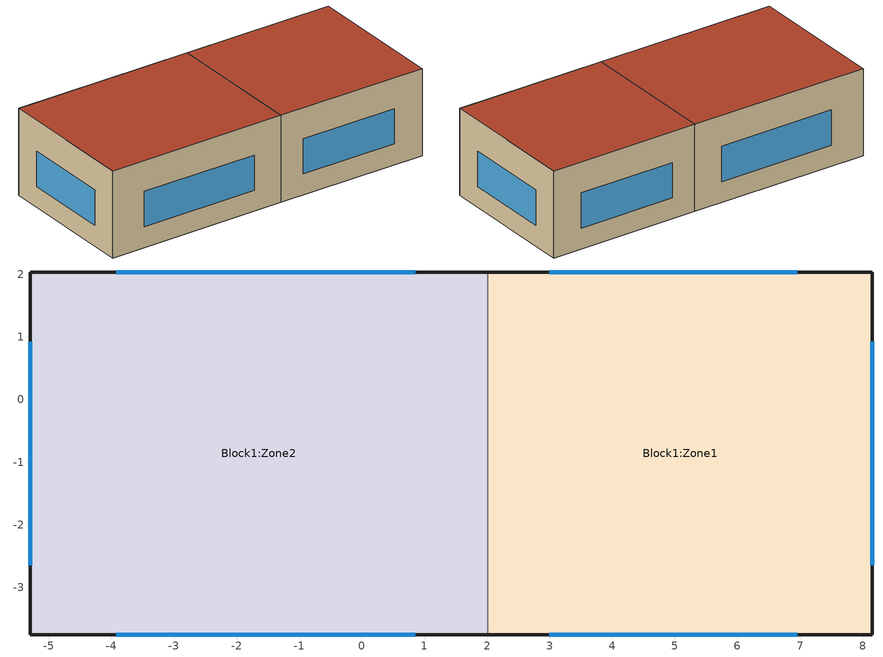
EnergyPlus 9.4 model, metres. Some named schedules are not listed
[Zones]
Block1:Zone2
 floor ground (Project ground floor): 2.01,-3.76 -5.3,-3.76 -5.3,2.04 2.01,2.04 z0
 wall outside (Project wall): 2.01,2.04 -5.3,2.04 -5.3,-3.76 2.01,-3.76 z0:3.5
 wall to Block1:Zone1 (Project partition): 2.01,-3.76 2.01,2.04 z0:3.5
 window (Project external glazing - 1001): 0.86,2.04 -3.92,2.04 / -5.3,0.92 -5.3,-2.65 / -3.92,-3.76 0.86,-3.76 z0.84:2.26
 roof outside (Project flat roof): -5.3,-3.76 2.01,-3.76 2.01,2.04 -5.3,2.04 z3.5
Block1:Zone1
 floor ground (Project ground floor): 8.16,-3.76 2.01,-3.76 2.01,2.04 8.16,2.04 z0
 wall outside (Project wall): 2.01,-3.76 8.16,-3.76 8.16,2.04 2.01,2.04 z0:3.5
 window (Project external glazing - 1001): 8.16,-2.65 8.16,0.92 / 6.96,2.04 3,2.04 / 3,-3.76 6.96,-3.76 z0.84:2.26
 roof outside (Project flat roof): 2.01,-3.76 8.16,-3.76 8.16,2.04 2.01,2.04 z3.5
[Site:Location]
Untitled (01-01:31-12)  (01-01:31-12): Latitude=40.45; Longitude=-3.55; Time Zone=1; Elevation {m}=582
[Site:GroundTemperature:BuildingSurface]
18, 18, 18, 18, 18, 18, 18, 18, 18, 18, 18, 18
[Site:GroundTemperature:Deep]
14, 14, 14, 14, 14, 14, 14, 14, 14, 14, 14, 14
[Site:GroundTemperature:Shallow]
14, 14, 14, 14, 14, 14, 14, 14, 14, 14, 14, 14
[Site:GroundTemperature:FCfactorMethod]
January FCfactorMethod ground temperature {C}=6.09; Februry FCfactorMethod ground temperature {C}=5.28; March FCfactorMethod ground temperature {C}=6.71; April FCfactorMethod ground temperature {C}=8.95; May FCfactorMethod ground temperature {C}=14.81; June FCfactorMethod ground temperature {C}=19.34; July FCfactorMethod ground temperature {C}=22.39; August FCfactorMethod ground temperature {C}=23.32; September FCfactorMethod ground temperature {C}=21.74; October FCfactorMethod ground temperature {C}=18.22; November FCfactorMethod ground temperature {C}=13.53; December FCfactorMethod ground temperature {C}=9.18
[Site:GroundReflectance]
0.2, 0.2, 0.2, 0.2, 0.2, 0.2, 0.2, 0.2, 0.2, 0.2, 0.2, 0.2
[Site:GroundReflectance:SnowModifier]
2, 2
[SizingPeriod:DesignDay] Day of Month=15; Humidity Condition Type=WetBulb; Barometric Pressure {N/M**2}=94525.9; Wind Direction {Degrees N=0, S=180}=0; Rain Indicator=No; Snow on ground indicator=No
Name | Month | Day Type -- used for schedules | Maximum Dry-Bulb Temperature {C} | Daily Dry-Bulb Temperature Range {C} | Wetbulb at Maximum Dry-Bulb{C} | Wind Speed {m/s} | Daylight Savings Time Indicator | Solar Model Indicator | Clearness {0.0 to 1.2} | Max Dry-Bulb {C} | Daily Temp Range {C} | Wet-Bulb at Max {C} | Wind Speed {M/Sec} | Clearness {0.0 to 1.2} - gives no sun (but does include long wave radiant heat exchange with sky)
Summer Design Day in Untitled (01-01:31-12) Jul | 7 | SummerDesignDay | 38.2 | 17.5 | 20.3 | 0 | Yes | ASHRAEClearSky | 0.98
Summer Design Day in Untitled (01-01:31-12) Aug | 8 | SummerDesignDay | 38 | 17.4 | 19.9 | 0 | Yes | ASHRAEClearSky | 0.98
Summer Design Day in Untitled (01-01:31-12) Sep | 9 | SummerDesignDay | 34.9 | 16.8 | 19.3 | 0 | Yes | ASHRAEClearSky | 0.98
Winter Design Day in Untitled (01-01:31-12) | 1 | WinterDesignDay |  |  |  |  | No |  |  | -4 | 0 | -4 | 11.6 | 0
[Building]
Building: North Axis=0; Terrain=Suburbs; Loads Convergence Tolerance=.04; Temperature Convergence Tolerance=.4; Solar Distribution=FullExterior; Maximum number of warmup days=25; Minimum number of warmup days=6
[Material:NoMass] Roughness=Rough; Thermal Emittance=0.9; Solar Absorptance=0.7; Visible Absorptance=0.7
Name | Resistance {m2-K/w}
3_RVAL_3 | .18
5_RVAL_2 | .15
[Construction]
Project ground floor: Urea Formaldehyde Foam_.1327, Cast Concrete_.1, Floor/Roof Screed_.07, Timber Flooring_.03
Project flat roof: Asphalt 1_.01, MW Glass Wool (rolls)_.1445, 3_RVAL_3, Plasterboard_.013
Project partition: Gypsum Plasterboard_.025, 5_RVAL_2, Gypsum Plasterboard_.025
Project wall: Brickwork Outer_.1, XPS Extruded Polystyrene  - CO2 Blowing_.0795, Concrete Block (Medium)_.1, Gypsum Plastering_.013
Project external glazing - 1001: 38, 1002, 2
[WindowMaterial:Gas]
1002: Gas type (Air - Argon - Krypton - Xenon - SF6 - Custom)=Air; Thickness {m}=.013
[WindowMaterial:Glazing] Optical data type {SpectralAverage or Spectral}=SpectralAverage; Thickness {m}=.003; IR transmittance at normal incidence=0; IR emissivity: front side=.84; Conductivity {W/m-K}=.9; Dirt Correction Factor for Solar and Visible Transmittance=1
Name | Solar transmittance at normal incidence | Solar reflectance at normal incidence: front side | Solar reflectance at normal incidence: back side | Visible transmittance at normal incidence | Visible reflectance at normal incidence: front side | Visible reflectance at normal incidence: back side | IR emissivity: back side
2 | .837 | .075 | .075 | .898 | .081 | .081 | .84
38 | .74 | .09 | .1 | .82 | .11 | .12 | .2
[Material] Roughness=Rough; Thermal Emittance=0.9
Name | Thickness {m} | Conductivity {w/m-K} | Density {kg/m3} | Specific Heat {J/kg-K} | Solar Absorptance | Visible Absorptance
Urea Formaldehyde Foam_.1327 | .1327 | 0.04 | 10 | 1400 | 0.6 | 0.6
Cast Concrete_.1 | .1 | 1.13 | 2000 | 1000 | 0.6 | 0.6
Floor/Roof Screed_.07 | .07 | 0.41 | 1200 | 840 | 0.73 | 0.73
Timber Flooring_.03 | .03 | 0.14 | 650 | 1200 | 0.78 | 0.78
Asphalt 1_.01 | .01 | 0.7 | 2100 | 1000 | 0.85 | 0.9
MW Glass Wool (rolls)_.1445 | .1445 | 0.04 | 12 | 840 | 0.6 | 0.6
Plasterboard_.013 | .013 | 0.25 | 2800 | 896 | 0.5 | 0.5
Gypsum Plasterboard_.025 | .025 | 0.25 | 900 | 1000 | 0.5 | 0.5
Brickwork Outer_.1 | .1 | 0.84 | 1700 | 800 | 0.7 | 0.7
XPS Extruded Polystyrene  - CO2 Blowing_.0795 | .0795 | 0.034 | 35 | 1400 | 0.6 | 0.6
Concrete Block (Medium)_.1 | .1 | 0.51 | 1400 | 1000 | 0.6 | 0.6
Gypsum Plastering_.013 | .013 | 0.4 | 1000 | 1000 | 0.5 | 0.5
[Zone] Relative North (to building)=0; Zone Type=1; Zone multiplier=1; Zone inside convection algorithm=TARP; Part Of Total Floor Area=Yes
Name | Zone volume | Floor Area
Block1:Zone2 | 126.7064 | 36.2018
Block1:Zone1 | 105.3337 | 30.0953
[PEOPLE] Number of People SCHEDULE=Office_OpenOff_Occ; Number of People Calculation Method=People/Area; People per Zone Floor Area=.111; radiant fraction=.3; User Specified Sensible Fraction=AutoCalculate; CO2 generation rate per unit of activity level (units m3/s-W=3.82e-08; Enable ASHRAE 55 comfort warnings=No; MRT Calculation Type=ZoneAveraged; Work Efficiency SCHEDULE Name (0.0-1.0,real)=Work efficiency; Clothing Insulation Calculation Method=ClothingInsulationSchedule; Air Velocity SCHEDULE Name (units m/s, real)=Default Air Velocity for Comfort Calculations
Name | Zone | Activity level SCHEDULE Name (units W/person, real) | Clothing Insulation SCHEDULE Name (real)
People Block1:Zone2 | Block1:Zone2 | Activity Schedule 19 | Clothing Schedule 19
People Block1:Zone1 | Block1:Zone1 | Activity Schedule 26 | Clothing Schedule 26
[Lights] Lighting SCHEDULE=Office_OpenOff_Light; Design Level calculation method=Watts/Area; Watts per Zone Area {W/m2}=20; Return Air Fraction=0; Radiant fraction=.42; Fraction Visible=.18; Fraction Replaceable=1
Name | Zone | LightsEndUseKey
Block1:Zone2 General lighting | Block1:Zone2 | ELECTRIC EQUIPMENT#Block1:Zone2#GeneralLights
Block1:Zone1 General lighting | Block1:Zone1 | ELECTRIC EQUIPMENT#Block1:Zone1#GeneralLights
[OtherEquipment] Fuel Type=Electricity; Equipment SCHEDULE=Office_OpenOff_Equip; Design Level calculation method=Watts/Area; Watts per Zone Area {watts/m2}=11.77; Latent fraction=0; Radiant fraction=.2; Fraction Lost=0; Carbon Dioxide Generation Rate=0; End-use category=General
Name | Zone
Block1:Zone2 Equipment gain | Block1:Zone2
Block1:Zone1 Equipment gain | Block1:Zone1
[WaterUse:Equipment] DHW SCHEDULE=Office_OpenOff_Occ
Name | Peak Volumetric Flow Rate {m3/s} | Target Temperature Schedule | Hot Water Supply Temperature Schedule | Cold Water Supply Temperature Schedule | Zone
DHW Block1:Zone2 | 2.23468e-07 | DHW Supply Temperature Block1:Zone2 | DHW Supply Temperature Block1:Zone2 | DHW Mains Temperature Block1:Zone2 | Block1:Zone2
DHW Block1:Zone1 | 1.85773e-07 | DHW Supply Temperature Block1:Zone1 | DHW Supply Temperature Block1:Zone1 | DHW Mains Temperature Block1:Zone1 | Block1:Zone1
[Sizing:Zone] Zone Cooling Design Supply Air Temperature Input Method=SupplyAirTemperature; Zone Cooling Design Supply Air Temperature (C)=12; Zone Cooling Design Supply Air Temperature Difference=0; Zone Heating Design Supply Air Temperature Input Method=SupplyAirTemperature; Zone Heating Design Supply Air Temperature (C)=35; Zone Heating Design Supply Air Temperature Difference=0; Zone Cooling Design Supply Air Humidity Ratio (kgWater/kgDryAir)=0.0077; Zone Heating Design Supply Air Humidity Ratio (kgWater/kgDryAir)=0.0156; Zone Heating Sizing Factor=1.25; Zone Cooling Sizing Factor=1.15; Cooling Design Air Flow Method=DesignDay; Cooling Minimum Air Flow Fraction=0; Heating Design Air Flow Method=DesignDay
Name | Design Specification Outdoor Air Object | Design Specification Zone Air Distribution Object
Block1:Zone2 | Block1:Zone2 | Block1:Zone2
Block1:Zone1 | Block1:Zone1 | Block1:Zone1
[DesignSpecification:ZoneAirDistribution] Zone Air Distribution Effectiveness in Cooling Mode (dimensionless)=1; Zone Air Distribution Effectiveness in Heating Mode (dimensionless)=1
Block1:Zone2; Block1:Zone1
[DesignSpecification:OutdoorAir] Outdoor Air Method=Sum; Outdoor Air Flow per Person {m3/s}=.01; Outdoor Air Flow per Zone Floor Area {m3/s-m2}=0; Outdoor Air Flow per Zone {m3/s}=0; Outdoor Air Flow Air Changes per Hour=0; Outdoor Air Flow Rate Fraction Schedule=Office_OpenOff_Occ
Block1:Zone2; Block1:Zone1
[Zone equipment]
Block1:Zone2: Block1:Zone2 Ideal Loads Air
Block1:Zone1: Block1:Zone1 Ideal Loads Air
[ZoneHVAC:IdealLoadsAirSystem] Maximum Heating Supply Air Temperature {C}=35; Minimum Cooling Supply Air Temperature {C}=12; Maximum Heating Supply Air Humidity Ratio {kg-H2O/kg-air}=0.0156; Minimum Cooling Supply Air Humidity Ratio {kg-H2O/kg-air}=0.0077; Heating Limit=LimitCapacity; Maximum Heating Air Flow Rate {m3/s}=Autosize; Maximum Sensible Heating Capacity=Autosize; Cooling Limit=LimitFlowRateAndCapacity; Maximum Cooling Air Flow Rate {m3/s}=Autosize; Maximum Total Cooling Capacity=Autosize; Dehumidification Control Type=None; Humidification Control Type=None; Outdoor Air Economizer Type=NoEconomizer; Heat Recovery Type=None
Name | Heating Availability Schedule | Cooling availability schedule | Design Specification Outdoor Air Object
Block1:Zone2 Ideal Loads Air | Block1:Zone2 Heating Availability Sch | Block1:Zone2 Cooling Availability Sch | Block1:Zone2
Block1:Zone1 Ideal Loads Air | Block1:Zone1 Heating Availability Sch | Block1:Zone1 Cooling Availability Sch | Block1:Zone1
[Schedule:Compact]
Work efficiency: Any Number, Through: 12/31, For: AllDays, Until: 24:00, 0
Office_OpenOff_Occ: Fraction, Through: 31 Dec, For: Weekdays SummerDesignDay, Until: 07:00, 0, Until: 08:00, 0.25, Until: 09:00, 0.5, Until: 12:00, 1, Until: 14:00, 0.75, Until: 17:00, 1, Until: 18:00, 0.5, Until: 19:00, 0.25, Until: 24:00, 0, For: Weekends, Until: 24:00, 0, For: Holidays, Until: 24:00, 0, For: WinterDesignDay AllOtherDays, Until: 24:00, 0
Office_OpenOff_Equip: Fraction, Through: 31 Dec, For: Weekdays SummerDesignDay, Until: 07:00, 0.05394, Until: 20:00, 1, Until: 24:00, 0.05394, For: Weekends, Until: 24:00, 0.05394, For: Holidays, Until: 24:00, 0.05394, For: WinterDesignDay AllOtherDays, Until: 24:00, 0
Office_OpenOff_Light: Fraction, Through: 31 Dec, For: Weekdays SummerDesignDay, Until: 07:00, 0, Until: 19:00, 1, Until: 24:00, 0, For: Weekends, Until: 24:00, 0, For: Holidays, Until: 24:00, 0, For: WinterDesignDay AllOtherDays, Until: 24:00, 0
Default Air Velocity for Comfort Calculations: Any Number, Through: 12/31, For: AllDays, Until: 24:00, 0.137
Activity Schedule 19; Activity Schedule 26: Any Number, Through: 12/31, For: AllDays, Until: 24:00, 110.7
Clothing Schedule 19; Clothing Schedule 26: Any Number, Through: 4/1, For: AllDays, Until: 24:00, 1, Through: 9/30, For: AllDays, Until: 24:00, .5, Through: 12/31, For: AllDays, Until: 24:00, 1
DHW Supply Temperature Block1:Zone2; DHW Supply Temperature Block1:Zone1: Temperature, Through: 12/31, For: AllDays, Until: 24:00, 65
DHW Mains Temperature Block1:Zone2; DHW Mains Temperature Block1:Zone1: Temperature, Through: 12/31, For: AllDays, Until: 24:00, 10
Block1:Zone2 Heating Availability Sch; Block1:Zone1 Heating Availability Sch: Temperature, Through: 31 Dec, For: Weekdays SummerDesignDay, Until: 05:00, 1, Until: 19:00, 1, Until: 24:00, 1, For: WinterDesignDay, Until: 24:00, 1, For: Weekends, Until: 24:00, 1, For: Holidays, Until: 24:00, 1, For: AllOtherDays, Until: 24:00, 0
Block1:Zone2 Cooling Availability Sch; Block1:Zone1 Cooling Availability Sch: Temperature, Through: 31 Dec, For: Weekdays SummerDesignDay, Until: 05:00, 0, Until: 19:00, 1, Until: 24:00, 0, For: Weekends, Until: 24:00, 0, For: Holidays, Until: 24:00, 0, For: WinterDesignDay AllOtherDays, Until: 24:00, 0
[AirflowNetwork:MultiZone:Surface:Crack] Reference crack conditions=Reference Crack Conditions
Name | Crack | Flow coeff (kg/s @ 1Pa) | Flow exponent
 | DefaultCrack | 1e-11 | 0.66
 | Block1:Zone2_Roof_1_0_0 | .0042395 | .7
 | Block1:Zone2_Partition_2_0_0 | .0608713 | .75
 | Block1:Zone2_Wall_3_0_0 | .0018805 | .7
 | Block1:Zone2_Wall_4_0_0 | .0015223 | .7
 | Block1:Zone2_Wall_5_0_0 | .0018805 | .7
 | Block1:Zone1_Roof_1_0_0 | .0035604 | .7
 | Block1:Zone1_Wall_2_0_0 | .0015223 | .7
 | Block1:Zone1_Wall_3_0_0 | .0015869 | .7
 | Block1:Zone1_Wall_5_0_0 | .0015869 | .7
[AirflowNetwork:SimulationControl]
AirflowNetwork Simulation=VENT; AirflowNetwork Control=MultizoneWithoutDistribution; Wind Pressure Coefficient Type=Input; Height Selection for Local Wind Speed Calculation=OpeningHeight; Building Type=LowRise; Maximum number of iterations=1000; Initialization flag=ZeroNodePressures; Relative airflow convergence tolerance=.0001; Absolute airflow convergence tolerance=.000001; Convergence acceleration limit=-0.5; Azimuth Angle of Long Axis of Building=0; Ratio of Building Width Along Short Axis to Width Along Long Axis=1
[AirflowNetwork:MultiZone:Zone] Ventilation Control Mode=Temperature; Vent Temperature Schedule=20001; Venting Availability Schedule=On 24/7
Block1:Zone2; Block1:Zone1
[AirflowNetwork:MultiZone:Surface]
Name | Leakage Component | Crack Actual Value (dimensionless) | Crack Actual Value or Window Open Factor for Ventilation (dimensionless) | Ventilation control mode | Ventilation temp schedule | Venting Availability Schedule
Block1:Zone2_Roof_1_0_0 | Block1:Zone2_Roof_1_0_0 | 1
Block1:Zone2_Partition_2_0_0 | Block1:Zone2_Partition_2_0_0 | 1
Block1:Zone2_Wall_3_0_0 | Block1:Zone2_Wall_3_0_0 | 1
Block1:Zone2_Wall_3_0_0_0_0_0_Win | Block1:Zone2_Wall_3_0_0_0_0_0_Win |  | 1 | Temperature | 20001 | On 24/7
Block1:Zone2_Wall_4_0_0 | Block1:Zone2_Wall_4_0_0 | 1
Block1:Zone2_Wall_4_0_0_0_0_0_Win | Block1:Zone2_Wall_4_0_0_0_0_0_Win |  | 1 | Temperature | 20001 | On 24/7
Block1:Zone2_Wall_5_0_0 | Block1:Zone2_Wall_5_0_0 | 1
Block1:Zone2_Wall_5_0_0_0_0_0_Win | Block1:Zone2_Wall_5_0_0_0_0_0_Win |  | 1 | Temperature | 20001 | On 24/7
Block1:Zone1_Roof_1_0_0 | Block1:Zone1_Roof_1_0_0 | 1
Block1:Zone1_Wall_2_0_0 | Block1:Zone1_Wall_2_0_0 | 1
Block1:Zone1_Wall_2_0_0_0_0_0_Win | Block1:Zone1_Wall_2_0_0_0_0_0_Win |  | 1 | Temperature | 20001 | On 24/7
Block1:Zone1_Wall_3_0_0 | Block1:Zone1_Wall_3_0_0 | 1
Block1:Zone1_Wall_3_0_0_0_0_0_Win | Block1:Zone1_Wall_3_0_0_0_0_0_Win |  | 1 | Temperature | 20001 | On 24/7
Block1:Zone1_Wall_5_0_0 | Block1:Zone1_Wall_5_0_0 | 1
Block1:Zone1_Wall_5_0_0_0_0_0_Win | Block1:Zone1_Wall_5_0_0_0_0_0_Win |  | 1 | Temperature | 20001 | On 24/7
[AirflowNetwork:MultiZone:ExternalNode]
Name | External Node Height | Wind Pressure Coefficient Values Object
Block1:Zone2_Roof_1_0_0 | 4.67 | Block1:Zone2_Roof_1_0_0
Block1:Zone2_Wall_3_0_0 | 2.33 | Block1:Zone2_Wall_3_0_0
Block1:Zone2_Wall_3_0_0_0_0_0_Win | 2.07 | Block1:Zone2_Wall_3_0_0_0_0_0_Win
Block1:Zone2_Wall_4_0_0 | 2.33 | Block1:Zone2_Wall_4_0_0
Block1:Zone2_Wall_4_0_0_0_0_0_Win | 2.07 | Block1:Zone2_Wall_4_0_0_0_0_0_Win
Block1:Zone2_Wall_5_0_0 | 2.33 | Block1:Zone2_Wall_5_0_0
Block1:Zone2_Wall_5_0_0_0_0_0_Win | 2.07 | Block1:Zone2_Wall_5_0_0_0_0_0_Win
Block1:Zone1_Roof_1_0_0 | 4.67 | Block1:Zone1_Roof_1_0_0
Block1:Zone1_Wall_2_0_0 | 2.33 | Block1:Zone1_Wall_2_0_0
Block1:Zone1_Wall_2_0_0_0_0_0_Win | 2.07 | Block1:Zone1_Wall_2_0_0_0_0_0_Win
Block1:Zone1_Wall_3_0_0 | 2.33 | Block1:Zone1_Wall_3_0_0
Block1:Zone1_Wall_3_0_0_0_0_0_Win | 2.07 | Block1:Zone1_Wall_3_0_0_0_0_0_Win
Block1:Zone1_Wall_5_0_0 | 2.33 | Block1:Zone1_Wall_5_0_0
Block1:Zone1_Wall_5_0_0_0_0_0_Win | 2.07 | Block1:Zone1_Wall_5_0_0_0_0_0_Win
[AirflowNetwork:MultiZone:WindPressureCoefficientValues] CP Array=Cp Data
Name | Wind direction #1 (deg) | Wind direction #2 (deg) | Wind direction #3 (deg) | Wind direction #4 (deg) | Wind direction #5 (deg) | Wind direction #6 (deg) | Wind direction #7 (deg) | Wind direction #8 (deg)
Block1:Zone2_Roof_1_0_0; Block1:Zone1_Roof_1_0_0 | -.6 | -.5 | -.4 | -.5 | -.6 | -.5 | -.4 | -.5
Block1:Zone2_Wall_3_0_0; Block1:Zone2_Wall_3_0_0_0_0_0_Win; Block1:Zone1_Wall_3_0_0; Block1:Zone1_Wall_3_0_0_0_0_0_Win | .4 | .1 | -.3 | -.35 | -.2 | -.35 | -.3 | .1
Block1:Zone2_Wall_4_0_0; Block1:Zone2_Wall_4_0_0_0_0_0_Win | -.3 | -.35 | -.2 | -.35 | -.3 | .1 | .4 | .1
Block1:Zone2_Wall_5_0_0; Block1:Zone2_Wall_5_0_0_0_0_0_Win; Block1:Zone1_Wall_5_0_0; Block1:Zone1_Wall_5_0_0_0_0_0_Win | -.2 | -.35 | -.3 | .1 | .4 | .1 | -.3 | -.35
Block1:Zone1_Wall_2_0_0; Block1:Zone1_Wall_2_0_0_0_0_0_Win | -.3 | .1 | .4 | .1 | -.3 | -.35 | -.2 | -.35
[AirflowNetwork:MultiZone:Component:DetailedOpening] Air Mass Flow Coefficient When Window or Door Is Closed (kg/s @ 1Pa per m crack)=.00014; Air Mass Flow Exponent When Window or Door Is Closed (dimensionless)=.65; Type of large vertical opening (LVO)=NonPivoted; Extra crack length for LVO type 1 with multiple openable parts (m)=0; Number of Opening Factor Values=2; Opening factor #1 (dimensionless)=0; Discharge coefficient for opening factor #1 (dimensionless)=0.65; Width factor for opening factor #1 (dimensionless)=0; Height factor for opening factor #1 (dimensionless)=1; Start height factor for opening factor #1 (dimensionless)=0; Opening factor #2 (dimensionless)=1; Discharge coefficient for Opening factor #2 (dimensionless)=0.65; Width factor for Opening factor #2 (dimensionless)=1; Height factor for Opening factor #2 (dimensionless)=1; Start height factor for Opening factor #2 (dimensionless)=0; Opening factor #3 (dimensionless)=0; Discharge coefficient for Opening factor #3 (dimensionless)=0; Width factor for Opening factor #3 (dimensionless)=0; Height factor for Opening factor #3 (dimensionless)=0; Start height factor for Opening factor #3 (dimensionless)=0; Opening factor #4 (dimensionless)=0; Discharge coefficient for Opening factor #4 (dimensionless)=0; Width factor for Opening factor #4 (dimensionless)=0; Height factor for Opening factor #4 (dimensionless)=0; Start height factor for Opening factor #4 (dimensionless)=0
Block1:Zone2_Wall_3_0_0_0_0_0_Win; Block1:Zone2_Wall_4_0_0_0_0_0_Win; Block1:Zone2_Wall_5_0_0_0_0_0_Win; Block1:Zone1_Wall_2_0_0_0_0_0_Win; Block1:Zone1_Wall_3_0_0_0_0_0_Win; Block1:Zone1_Wall_5_0_0_0_0_0_Win
[AirflowNetwork:MultiZone:ReferenceCrackConditions]
Reference Crack Conditions: Standard temperature for crack data {C}=20; Standard barometric pressure for crack data {Pa}=101320; Standard humidity ratio for crack data {kg/kg}=0.005
[AirflowNetwork:MultiZone:WindPressureCoefficientArray]
Cp Data: Wind direction #1 {deg}=0; Wind direction #2 {deg}=45; Wind direction #3 {deg}=90; Wind direction #4 {deg}=135; Wind direction #5 {deg}=180; Wind direction #6 {deg}=225; Wind direction #7 {deg}=270; Wind direction #8 {deg}=315
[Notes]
Geometry convention template : External measurements
Zone geometry and surface areas : 2-Outer
Zone volume calculation method : 1-Inner
Zone floor area calculation method : 1-Inner
Window to wall ratio method : 1-Inner
Hourly weather file: C:\ProgramData\DesignBuilder\Weather Data\ESP_MADRID_IWEC.epw
